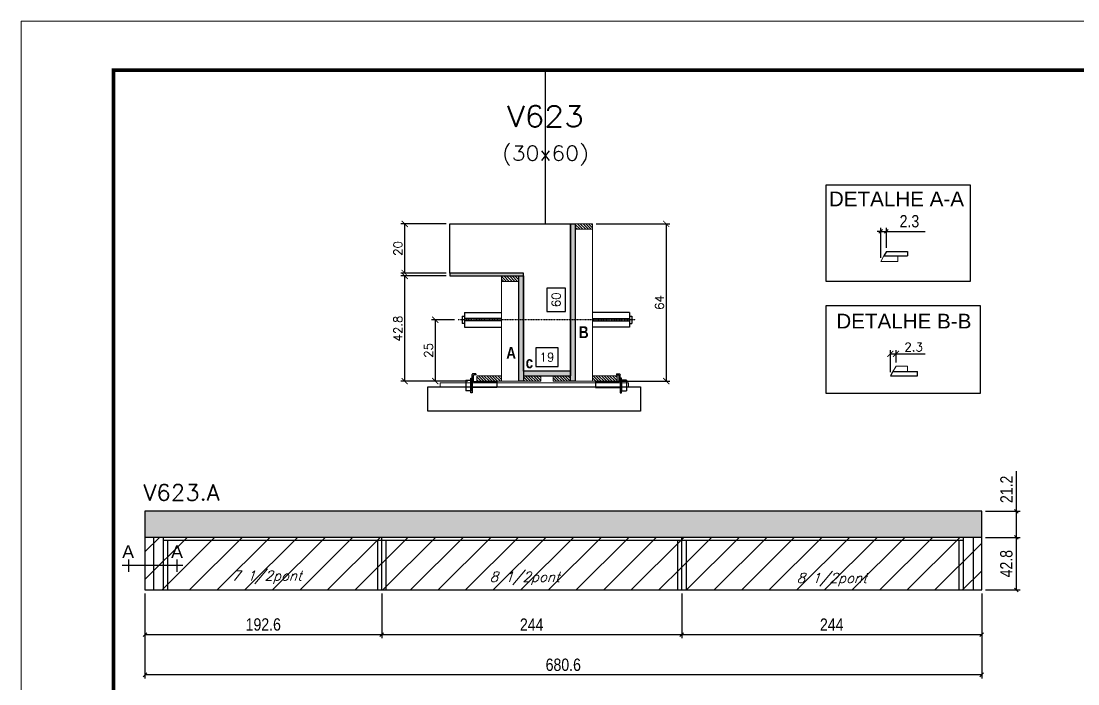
# Model space of a CAD drawing. Extents: x -20960 to -5926, y -2106 to 21915.
# Drawn here: x -9023 to -8164, y 14485 to 15024 of the extents above; entities that cross this region are included whole.
import ezdxf
from ezdxf.enums import TextEntityAlignment as Align

# ---------------------------------------------------------------- set-up
doc = ezdxf.new("R2010")
doc.units = 0
doc.linetypes.add('DASHED', pattern=[0.75, 0.5, -0.25])
doc.linetypes.add('HIDDEN', pattern=[0.375, 0.25, -0.125])
for name, color, linetype in [('5', 5, 'Continuous'), ('barrote', 251, 'Continuous'), ('COTA', 241, 'Continuous'), ('Cota Seção (2x)', 4, 'Continuous'), ('detalhes', 4, 'Continuous'), ('Painéis', 200, 'Continuous'), ('presilha', 1, 'Continuous'), ('Reaproveitamento', 251, 'Continuous'), ('SARR_2.2x7', 40, 'Continuous'), ('SARR_3.5x7', 81, 'Continuous'), ('TENSOR', 3, 'Continuous'), ('texto', 7, 'Continuous'), ('Texto de Titulo', 7, 'Continuous'), ('Texto Qtd Sarr', 242, 'Continuous')]:
    doc.layers.add(name, color=color, linetype=linetype)
for name, color, linetype, lineweight in [('CONCRETO', 251, 'Continuous', 25), ('Folhas', 255, 'Continuous', 9), ('Hachura', 251, 'Continuous', 9), ('Madeira', 126, 'Continuous', 18), ('Sarr 2.2x7', 40, 'Continuous', 9), ('SARRAFO DE PRESSAO', 251, 'DASHED', 9), ('SCO-___-LAJ', 2, 'Continuous', 0), ('Texto Seção', 7, 'Continuous', 15)]:
    doc.layers.add(name, color=color, linetype=linetype, lineweight=lineweight)
doc.styles.add('ARIAL', font='arial.ttf')
doc.styles.add('COTA TECNICA', font='techl___.ttf', dxfattribs={"height": 10})
doc.styles.add('REGUA-120', font='ROMANS.shx', dxfattribs={"height": 15})
doc.styles.add('Romans', font='romans.shx')
doc.styles.get("Standard").update_dxf_attribs({"font": 'arial.ttf'})
doc.styles.add('TECNICA', font='techb___.ttf', dxfattribs={"height": 10})
doc.dimstyles.new('Cota Seção (2x)', dxfattribs={"dimtxt": 7, "dimasz": 5, "dimexe": 3, "dimexo": 3, "dimgap": 2, "dimtad": 3, "dimdec": 1, "dimlfac": 0.5, "dimzin": 12, "dimdsep": 46, "dimtxsty": 'Romans', "dimblk": 'ARCHTICK', "dimcen": 0, "dimclrd": 4, "dimclre": 4, "dimclrt": 1, "dimadec": 1, "dimazin": 3, "dimtfac": 1, "dimtdec": 1, "dimtmove": 0, "dimatfit": 3, "dimldrblk": 'OBLIQUE', "dimfxl": 1, "dimtolj": 1, "dimtzin": 12, "dimarcsym": 0})
doc.dimstyles.new('Cota Seção interna', dxfattribs={"dimtxt": 7, "dimasz": 6, "dimexe": 0.18, "dimexo": 2, "dimgap": -4, "dimtad": 3, "dimdec": 1, "dimlfac": 0.5, "dimzin": 12, "dimdsep": 46, "dimtxsty": 'Romans', "dimblk": 'ARCHTICK', "dimcen": 0.09, "dimse1": 1, "dimse2": 1, "dimsd1": 1, "dimsd2": 1, "dimclrd": 180, "dimclre": 5, "dimclrt": 1, "dimadec": 0, "dimazin": 3, "dimtfac": 1, "dimtdec": 1, "dimtofl": 0, "dimtmove": 0, "dimatfit": 3, "dimldrblk": 'ARCHTICK', "dimfxl": 1, "dimtolj": 1, "dimtzin": 0, "dimarcsym": 0})
doc.dimstyles.new('PAINEL', dxfattribs={"dimtxt": 10, "dimasz": 3, "dimexe": 3, "dimexo": 3, "dimgap": 3, "dimtad": 1, "dimdec": 1, "dimzin": 12, "dimdsep": 46, "dimtxsty": 'COTA TECNICA', "dimblk1": 'OBLIQUE', "dimblk2": 'OBLIQUE', "dimsah": 1, "dimcen": 0.9, "dimclrd": 4, "dimclre": 4, "dimclrt": 240, "dimadec": 1, "dimazin": 3, "dimtfac": 1, "dimtdec": 1, "dimtmove": 0, "dimatfit": 3, "dimfxl": 1, "dimtolj": 1, "dimtzin": 12, "dimarcsym": 0})
pattern_1 = [(45, (-148105.827, -12517.385), (-11.2253202, 11.2253202), [])]

# ---------------------------------------------------------------- blocks, each defined once
blk = doc.blocks.new('9999999999')
at = {"layer": 'Folhas'}
blk.add_lwpolyline([(98138.98, 34190.21), (99623.98, 34190.21), (99623.98, 35240.21), (98138.98, 35240.21)], close=True, dxfattribs=at)
at = {"layer": 'Folhas', "color": 30, "const_width": 3}
blk.add_lwpolyline([(98213.98, 34230.21), (99583.98, 34230.21), (99583.98, 35200.21), (98213.98, 35200.21)], close=True, dxfattribs=at)
blk = doc.blocks.new('_ArchTick')
at = {"color": 0, "linetype": 'ByBlock', "const_width": 0.15}
blk.add_lwpolyline([(-0.5, -0.5), (0.5, 0.5)], dxfattribs=at)
blk = doc.blocks.new('*D864')
at = {"layer": 'COTA', "color": 4, "lineweight": -2, "transparency": 16777216}
for p, q in [((-8677.84, 14816.54), (-8714.56, 14816.54)), ((-8711.56, 14730.94), (-8711.56, 14816.54)), ((-8660.24, 14730.94), (-8714.56, 14730.94))]:
    blk.add_line(p, q, dxfattribs=at)
at = {"layer": 'Defpoints', "color": 0, "transparency": 16777216}
for p in [(-8711.56, 14816.54), (-8674.84, 14816.54), (-8657.24, 14730.94)]:
    blk.add_point(p, dxfattribs=at)
at = {"layer": 'COTA', "color": 4, "lineweight": -2, "transparency": 16777216, "xscale": 5, "yscale": 5, "zscale": 5}
for p, rotation in [((-8711.56, 14816.54), 90), ((-8711.56, 14730.94), 270)]:
    blk.add_blockref('_ArchTick', p, dxfattribs=dict(at, rotation=rotation))
at = {"layer": 'COTA', "color": 1, "transparency": 16777216, "insert": (-8717.06, 14773.74), "char_height": 7, "attachment_point": 5, "rotation": 90, "style": 'Romans'}
blk.add_mtext('\\A1;42.8', dxfattribs=at)
blk = doc.blocks.new('_Oblique')
at = {"color": 0, "linetype": 'ByBlock', "lineweight": -2}
blk.add_line((-0.5, -0.5), (0.5, 0.5), dxfattribs=at)
blk = doc.blocks.new('*D865')
at = {"layer": 'COTA', "color": 4, "lineweight": -2, "transparency": 16777216}
for p, q in [((-8677.84, 14858.94), (-8714.56, 14858.94)), ((-8711.56, 14818.94), (-8711.56, 14858.94)), ((-8677.84, 14818.94), (-8714.56, 14818.94))]:
    blk.add_line(p, q, dxfattribs=at)
at = {"layer": 'Defpoints', "color": 0, "transparency": 16777216}
for p in [(-8711.56, 14858.94), (-8674.84, 14858.94), (-8674.84, 14818.94)]:
    blk.add_point(p, dxfattribs=at)
at = {"layer": 'COTA', "color": 4, "lineweight": -2, "transparency": 16777216, "xscale": 5, "yscale": 5, "zscale": 5}
for p, rotation in [((-8711.56, 14858.94), 90), ((-8711.56, 14818.94), 270)]:
    blk.add_blockref('_ArchTick', p, dxfattribs=dict(at, rotation=rotation))
at = {"layer": 'COTA', "color": 1, "transparency": 16777216, "insert": (-8717.06, 14838.94), "char_height": 7, "attachment_point": 5, "rotation": 90, "style": 'Romans'}
blk.add_mtext('\\A1;20', dxfattribs=at)
blk = doc.blocks.new('*D866')
at = {"layer": 'Cota Seção (2x)', "color": 180, "lineweight": -2, "transparency": 16777216}
for p, q in [((-8580.84, 14806.64), (-8595.84, 14806.64)), ((-8595.84, 14806.64), (-8595.84, 14787.64)), ((-8580.84, 14787.64), (-8580.84, 14806.64)), ((-8595.84, 14787.64), (-8580.84, 14787.64))]:
    blk.add_line(p, q, dxfattribs=at)
at = {"layer": 'Defpoints', "color": 0, "transparency": 16777216}
for p in [(-8614.84, 14858.94), (-8576.84, 14858.94), (-8614.84, 14738.94)]:
    blk.add_point(p, dxfattribs=at)
at = {"layer": 'Cota Seção (2x)', "color": 1, "transparency": 16777216, "insert": (-8588.34, 14797.14), "char_height": 7, "attachment_point": 5, "rotation": 90, "style": 'Romans'}
blk.add_mtext('\\A1;60', dxfattribs=at)
blk = doc.blocks.new('PRESILHA METÁLICA 1')
at = {"layer": 'presilha'}
for p, q in [((0, 13), (6, 13)), ((0, 13), (0, 0)), ((6, 15.5), (7.5, 15.5)), ((6, -2.5), (6, 15.5)), ((6, 13), (6, 0)), ((7.5, 10.6), (7.5, 19.9)), ((7.5, 15.5), (7.5, -2.5)), ((12, 21), (8.6, 21)), ((9, 11.6), (9, 18.9)), ((12, 19.5), (9.6, 19.5)), ((12, 21), (12, 19.5)), ((6, 0), (0, 0)), ((37.5, 4.1), (7.5, 4.1)), ((37.5, 11), (9.6, 11)), ((37.5, 11), (37.5, 4.1)), ((7.5, -2.5), (6, -2.5))]:
    blk.add_line(p, q, dxfattribs=at)
for centre, radius, start, end in [((8.6, 19.9), 1.14, 90, 180), ((9.6, 18.9), 0.57, 90, 180), ((9.6, 11.6), 0.57, 180, 270)]:
    blk.add_arc(centre, radius, start, end, dxfattribs=at)
blk = doc.blocks.new('*D867')
at = {"layer": 'Cota Seção (2x)', "color": 180, "lineweight": -2, "transparency": 16777216}
for p, q in [((-8586.84, 14757.94), (-8604.84, 14757.94)), ((-8604.84, 14757.94), (-8604.84, 14742.94)), ((-8586.84, 14742.94), (-8586.84, 14757.94)), ((-8604.84, 14742.94), (-8586.84, 14742.94))]:
    blk.add_line(p, q, dxfattribs=at)
at = {"layer": 'Defpoints', "color": 0, "transparency": 16777216}
for p in [(-8614.84, 14738.94), (-8614.84, 14730.94), (-8576.84, 14730.94)]:
    blk.add_point(p, dxfattribs=at)
at = {"layer": 'Cota Seção (2x)', "color": 1, "transparency": 16777216, "insert": (-8595.84, 14750.44), "char_height": 7, "attachment_point": 5, "style": 'Romans'}
blk.add_mtext('\\A1;19', dxfattribs=at)
blk = doc.blocks.new('*D868')
at = {"layer": 'COTA', "color": 4, "lineweight": -2, "transparency": 16777216}
for p, q in [((-8555.84, 14858.94), (-8495.87, 14858.94)), ((-8498.87, 14858.94), (-8498.87, 14730.94)), ((-8555.84, 14730.94), (-8495.87, 14730.94))]:
    blk.add_line(p, q, dxfattribs=at)
at = {"layer": 'Defpoints', "color": 0, "transparency": 16777216}
for p in [(-8558.84, 14858.94), (-8558.84, 14730.94), (-8498.87, 14730.94)]:
    blk.add_point(p, dxfattribs=at)
at = {"layer": 'COTA', "color": 4, "lineweight": -2, "transparency": 16777216, "xscale": 5, "yscale": 5, "zscale": 5}
for p, rotation in [((-8498.87, 14858.94), 90), ((-8498.87, 14730.94), 270)]:
    blk.add_blockref('_ArchTick', p, dxfattribs=dict(at, rotation=rotation))
at = {"layer": 'COTA', "color": 1, "transparency": 16777216, "insert": (-8504.37, 14794.94), "char_height": 7, "attachment_point": 5, "rotation": 90, "style": 'Romans'}
blk.add_mtext('\\A1;64', dxfattribs=at)
blk = doc.blocks.new('*D869')
at = {"layer": 'COTA', "color": 4, "lineweight": -2, "transparency": 16777216}
for p, q in [((-8671.14, 14780.91), (-8689.7, 14780.91)), ((-8686.7, 14780.91), (-8686.7, 14730.94)), ((-8671.14, 14730.94), (-8689.7, 14730.94))]:
    blk.add_line(p, q, dxfattribs=at)
at = {"layer": 'Defpoints', "color": 0, "transparency": 16777216}
for p in [(-8668.14, 14780.91), (-8686.7, 14730.94), (-8668.14, 14730.94)]:
    blk.add_point(p, dxfattribs=at)
at = {"layer": 'COTA', "color": 4, "lineweight": -2, "transparency": 16777216, "xscale": 5, "yscale": 5, "zscale": 5}
for p, rotation in [((-8686.7, 14780.91), 90), ((-8686.7, 14730.94), 270)]:
    blk.add_blockref('_ArchTick', p, dxfattribs=dict(at, rotation=rotation))
at = {"layer": 'COTA', "color": 1, "transparency": 16777216, "insert": (-8692.2, 14755.93), "char_height": 7, "attachment_point": 5, "rotation": 90, "style": 'Romans'}
blk.add_mtext('\\A1;25', dxfattribs=at)
blk = doc.blocks.new('titulo1')
at = {"layer": 'Defpoints', "color": 252, "linetype": 'HIDDEN', "ltscale": 2}
blk.add_line((0, 0), (0, 125), dxfattribs=at)
at = {"layer": 'Defpoints', "style": 'Romans', "oblique": 15}
blk.add_attdef('FOLHA', text='', height=10, dxfattribs=at).set_placement((0, 15.58), align=Align.MIDDLE_CENTER)
at = {"layer": 'Texto Qtd Sarr', "color": 3, "style": 'Romans', "oblique": 15}
for tag, height, p in [('TITULO', 17, (0, 71.45)), ('SEÇÃO', 12, (0, 41.55))]:
    blk.add_attdef(tag, text='', height=height, dxfattribs=at).set_placement(p, align=Align.MIDDLE_CENTER)
blk = doc.blocks.new('*D875')
at = {"layer": 'COTA', "color": 4, "lineweight": -2, "ltscale": 25, "transparency": 16777216}
for p, q in [((-8922.87, 14558.01), (-8922.87, 14521.73)), ((-8730.27, 14558.01), (-8730.27, 14521.73)), ((-8922.87, 14524.73), (-8730.27, 14524.73))]:
    blk.add_line(p, q, dxfattribs=at)
at = {"layer": 'Defpoints', "color": 0, "ltscale": 25, "transparency": 16777216}
for p in [(-8922.87, 14561.01), (-8730.27, 14561.01), (-8730.27, 14524.73)]:
    blk.add_point(p, dxfattribs=at)
at = {"layer": 'COTA', "color": 4, "lineweight": -2, "ltscale": 25, "transparency": 16777216, "xscale": 3, "yscale": 3, "zscale": 3, "rotation": 180}
blk.add_blockref('_Oblique', (-8922.87, 14524.73), dxfattribs=at)
at = {"layer": 'COTA', "color": 4, "lineweight": -2, "ltscale": 25, "transparency": 16777216, "xscale": 3, "yscale": 3, "zscale": 3}
blk.add_blockref('_Oblique', (-8730.27, 14524.73), dxfattribs=at)
at = {"layer": 'COTA', "color": 240, "ltscale": 25, "transparency": 16777216, "insert": (-8826.57, 14532.86), "char_height": 10, "attachment_point": 5, "style": 'COTA TECNICA'}
blk.add_mtext('\\A1;192.6', dxfattribs=at)
blk = doc.blocks.new('*D876')
at = {"layer": 'COTA', "color": 4, "lineweight": -2, "ltscale": 25, "transparency": 16777216}
for p, q in [((-8730.27, 14558.01), (-8730.27, 14521.73)), ((-8486.27, 14558.01), (-8486.27, 14521.73)), ((-8730.27, 14524.73), (-8486.27, 14524.73))]:
    blk.add_line(p, q, dxfattribs=at)
at = {"layer": 'Defpoints', "color": 0, "ltscale": 25, "transparency": 16777216}
for p in [(-8730.27, 14561.01), (-8486.27, 14561.01), (-8486.27, 14524.73)]:
    blk.add_point(p, dxfattribs=at)
at = {"layer": 'COTA', "color": 4, "lineweight": -2, "ltscale": 25, "transparency": 16777216, "xscale": 3, "yscale": 3, "zscale": 3, "rotation": 180}
blk.add_blockref('_Oblique', (-8730.27, 14524.73), dxfattribs=at)
at = {"layer": 'COTA', "color": 4, "lineweight": -2, "ltscale": 25, "transparency": 16777216, "xscale": 3, "yscale": 3, "zscale": 3}
blk.add_blockref('_Oblique', (-8486.27, 14524.73), dxfattribs=at)
at = {"layer": 'COTA', "color": 240, "ltscale": 25, "transparency": 16777216, "insert": (-8608.27, 14532.8), "char_height": 10, "attachment_point": 5, "style": 'COTA TECNICA'}
blk.add_mtext('\\A1;244', dxfattribs=at)
blk = doc.blocks.new('*D877')
at = {"layer": 'COTA', "color": 4, "lineweight": -2, "ltscale": 25, "transparency": 16777216}
for p, q in [((-8486.27, 14558.01), (-8486.27, 14521.73)), ((-8242.27, 14558.01), (-8242.27, 14521.73)), ((-8486.27, 14524.73), (-8242.27, 14524.73))]:
    blk.add_line(p, q, dxfattribs=at)
at = {"layer": 'Defpoints', "color": 0, "ltscale": 25, "transparency": 16777216}
for p in [(-8486.27, 14561.01), (-8242.27, 14561.01), (-8242.27, 14524.73)]:
    blk.add_point(p, dxfattribs=at)
at = {"layer": 'COTA', "color": 4, "lineweight": -2, "ltscale": 25, "transparency": 16777216, "xscale": 3, "yscale": 3, "zscale": 3, "rotation": 180}
blk.add_blockref('_Oblique', (-8486.27, 14524.73), dxfattribs=at)
at = {"layer": 'COTA', "color": 4, "lineweight": -2, "ltscale": 25, "transparency": 16777216, "xscale": 3, "yscale": 3, "zscale": 3}
blk.add_blockref('_Oblique', (-8242.27, 14524.73), dxfattribs=at)
at = {"layer": 'COTA', "color": 240, "ltscale": 25, "transparency": 16777216, "insert": (-8364.27, 14532.8), "char_height": 10, "attachment_point": 5, "style": 'COTA TECNICA'}
blk.add_mtext('\\A1;244', dxfattribs=at)
blk = doc.blocks.new('*D878')
at = {"layer": 'COTA', "color": 4, "linetype": 'ByBlock', "lineweight": -2, "transparency": 16777216}
for p, q in [((-8324.38, 14852.81), (-8327.38, 14852.81)), ((-8324.38, 14831.43), (-8324.38, 14855.81)), ((-8324.38, 14852.81), (-8319.79, 14852.81)), ((-8319.79, 14839.43), (-8319.79, 14855.81)), ((-8319.79, 14852.81), (-8288.36, 14852.81))]:
    blk.add_line(p, q, dxfattribs=at)
at = {"layer": 'Defpoints', "color": 0, "linetype": 'ByBlock', "transparency": 16777216}
for p in [(-8319.79, 14852.81), (-8319.79, 14836.43), (-8324.38, 14828.43)]:
    blk.add_point(p, dxfattribs=at)
at = {"layer": 'COTA', "color": 4, "linetype": 'ByBlock', "lineweight": -2, "transparency": 16777216, "xscale": 3, "yscale": 3, "zscale": 3}
blk.add_blockref('_Oblique', (-8324.38, 14852.81), dxfattribs=at)
at = {"layer": 'COTA', "color": 4, "linetype": 'ByBlock', "lineweight": -2, "transparency": 16777216, "xscale": 3, "yscale": 3, "zscale": 3, "rotation": 180}
blk.add_blockref('_Oblique', (-8319.79, 14852.81), dxfattribs=at)
at = {"layer": 'COTA', "color": 240, "linetype": 'ByBlock', "transparency": 16777216, "insert": (-8301.07, 14861.03), "char_height": 10, "attachment_point": 5, "style": 'COTA TECNICA'}
blk.add_mtext('\\A1;2.3', dxfattribs=at)
blk = doc.blocks.new('*D879')
at = {"layer": 'COTA', "color": 4, "lineweight": -2, "ltscale": 25, "transparency": 16777216}
for p, q in [((-8922.87, 14558.01), (-8922.87, 14488.95)), ((-8242.27, 14558.01), (-8242.27, 14488.95)), ((-8242.27, 14491.95), (-8922.87, 14491.95))]:
    blk.add_line(p, q, dxfattribs=at)
at = {"layer": 'Defpoints', "color": 0, "ltscale": 25, "transparency": 16777216}
for p in [(-8922.87, 14561.01), (-8242.27, 14561.01), (-8922.87, 14491.95)]:
    blk.add_point(p, dxfattribs=at)
at = {"layer": 'COTA', "color": 4, "lineweight": -2, "ltscale": 25, "transparency": 16777216, "xscale": 3, "yscale": 3, "zscale": 3, "rotation": 180}
blk.add_blockref('_Oblique', (-8922.87, 14491.95), dxfattribs=at)
at = {"layer": 'COTA', "color": 4, "lineweight": -2, "ltscale": 25, "transparency": 16777216, "xscale": 3, "yscale": 3, "zscale": 3}
blk.add_blockref('_Oblique', (-8242.27, 14491.95), dxfattribs=at)
at = {"layer": 'COTA', "color": 240, "ltscale": 25, "transparency": 16777216, "insert": (-8582.57, 14500.07), "char_height": 10, "attachment_point": 5, "style": 'COTA TECNICA'}
blk.add_mtext('\\A1;680.6', dxfattribs=at)
blk = doc.blocks.new('*D880')
at = {"layer": 'COTA', "color": 4, "lineweight": -2, "ltscale": 25, "transparency": 16777216}
for p, q in [((-8239.27, 14603.81), (-8211.09, 14603.81)), ((-8214.09, 14561.01), (-8214.09, 14603.81)), ((-8239.27, 14561.01), (-8211.09, 14561.01))]:
    blk.add_line(p, q, dxfattribs=at)
at = {"layer": 'Defpoints', "color": 0, "ltscale": 25, "transparency": 16777216}
for p in [(-8242.27, 14603.81), (-8214.09, 14603.81), (-8242.27, 14561.01)]:
    blk.add_point(p, dxfattribs=at)
at = {"layer": 'COTA', "color": 4, "lineweight": -2, "ltscale": 25, "transparency": 16777216, "xscale": 3, "yscale": 3, "zscale": 3}
for p, rotation in [((-8214.09, 14603.81), 90), ((-8214.09, 14561.01), 270)]:
    blk.add_blockref('_Oblique', p, dxfattribs=dict(at, rotation=rotation))
at = {"layer": 'COTA', "color": 240, "ltscale": 25, "transparency": 16777216, "insert": (-8222.19, 14582.41), "char_height": 10, "attachment_point": 5, "rotation": 90, "style": 'COTA TECNICA'}
blk.add_mtext('\\A1;42.8', dxfattribs=at)
blk = doc.blocks.new('*D881')
at = {"layer": 'COTA', "color": 4, "lineweight": -2, "ltscale": 25, "transparency": 16777216}
for p, q in [((-8214.09, 14625.01), (-8214.09, 14657.74)), ((-8239.27, 14625.01), (-8211.09, 14625.01)), ((-8214.09, 14603.81), (-8214.09, 14625.01)), ((-8239.27, 14603.81), (-8211.09, 14603.81))]:
    blk.add_line(p, q, dxfattribs=at)
at = {"layer": 'Defpoints', "color": 0, "ltscale": 25, "transparency": 16777216}
for p in [(-8242.27, 14625.01), (-8214.09, 14625.01), (-8242.27, 14603.81)]:
    blk.add_point(p, dxfattribs=at)
at = {"layer": 'COTA', "color": 4, "lineweight": -2, "ltscale": 25, "transparency": 16777216, "xscale": 3, "yscale": 3, "zscale": 3}
for p, rotation in [((-8214.09, 14625.01), 90), ((-8214.09, 14603.81), 270)]:
    blk.add_blockref('_Oblique', p, dxfattribs=dict(at, rotation=rotation))
at = {"layer": 'COTA', "color": 240, "ltscale": 25, "transparency": 16777216, "insert": (-8222.15, 14642.87), "char_height": 10, "attachment_point": 5, "rotation": 90, "style": 'COTA TECNICA'}
blk.add_mtext('\\A1;21.2', dxfattribs=at)
blk = doc.blocks.new('*D885')
at = {"layer": 'COTA', "color": 4, "lineweight": -2, "transparency": 16777216}
for p, q in [((-8316.58, 14738.17), (-8316.58, 14756.16)), ((-8316.58, 14753.16), (-8311.96, 14753.16)), ((-8311.96, 14746.17), (-8311.96, 14756.16)), ((-8311.96, 14753.16), (-8288.29, 14753.16))]:
    blk.add_line(p, q, dxfattribs=at)
at = {"layer": 'Defpoints', "color": 0, "transparency": 16777216}
for p in [(-8311.96, 14753.16), (-8311.96, 14743.17), (-8316.58, 14735.17)]:
    blk.add_point(p, dxfattribs=at)
at = {"layer": 'COTA', "color": 4, "lineweight": -2, "transparency": 16777216, "xscale": 5, "yscale": 5, "zscale": 5, "rotation": 180}
blk.add_blockref('_ArchTick', (-8316.58, 14753.16), dxfattribs=at)
at = {"layer": 'COTA', "color": 4, "lineweight": -2, "transparency": 16777216, "xscale": 5, "yscale": 5, "zscale": 5}
blk.add_blockref('_ArchTick', (-8311.96, 14753.16), dxfattribs=at)
at = {"layer": 'COTA', "color": 1, "transparency": 16777216, "insert": (-8297.62, 14758.66), "char_height": 7, "attachment_point": 5, "style": 'Romans'}
blk.add_mtext('\\A1;2.3', dxfattribs=at)

msp = doc.modelspace()

# ---------------------------------------------------------------- hatches: boundary and pattern name
at = {"layer": 'COTA', "linetype": 'ByBlock'}
h = msp.add_hatch(dxfattribs=at)
h.set_pattern_fill('AR-CONC', color=256, scale=0.03)
h.set_pattern_definition([(50, (-149675.027, -4477.3595), (5.46554007, -0.47817257), [0.5715, -6.2865]), (355, (-149675.027, -4477.3595), (-1.05730264, 5.73170536), [0.4572, -5.02921753]), (100.4514447, (-149674.5717, -4477.3994), (4.40823741, 5.25353256), [0.48570026, -5.34270734]), (46.1842, (-149675.027, -4475.8355), (8.13237123, -1.26126984), [0.85725, -9.42975]), (96.6355576, (-149674.3494, -4475.941), (7.122124, 7.42278374), [0.7285507, -8.01406824]), (351.184151, (-149675.027, -4475.8355), (7.122124, 7.42278374), [0.685799, -7.54379196]), (21, (-149674.265, -4476.2165), (4.54843174, -3.06795595), [0.5715, -6.2865]), (326, (-149674.265, -4476.2165), (1.85406085, 5.52563898), [0.4572, -5.0292]), (71.451445, (-149673.886, -4476.472), (6.40249258, 2.45768307), [0.48570026, -5.34269813]), (37.5, (-149675.0271, -4477.3595), (0.092658098, 2.536651166), [0, -4.96824, 0, -5.1054, 0, -5.04825]), (7.5, (-149675.027, -4477.3595), (2.004589875, 3.005417245), [0, -2.91084, 0, -4.85394, 0, -1.92405]), (327.5, (-149676.7264, -4477.3595), (4.067717855, -0.17186232), [0, -1.905, 0, -5.9436, 0, -7.8867]), (317.5, (-149677.4884, -4477.3595), (4.44387544, 0.76279473), [0, -2.4765, 0, -3.94716, 0, -5.6007])])
h.paths.add_polyline_path([(-8242.27, 14603.81), (-8242.27, 14625.01), (-8922.87, 14625.01), (-8922.87, 14603.81)])
at = {"layer": 'Hachura'}
h = msp.add_hatch(color=256, dxfattribs=at)
h.dxf.hatch_style = 1
h.paths.add_polyline_path([(-8576.84, 14858.94), (-8572.84, 14858.94), (-8572.84, 14730.94), (-8576.84, 14730.94)])
h = msp.add_hatch(dxfattribs=at)
h.set_pattern_fill('ANSI31', color=256, scale=0.5, angle=270, style=0)
h.set_pattern_definition([(315, (14250.9799, 6551.2966), (1.12253202, 1.12253202), [])])
h.paths.add_polyline_path([(-8558.84, 14854.54), (-8558.84, 14858.94), (-8572.84, 14858.94), (-8572.84, 14854.54)])
h = msp.add_hatch(color=256, dxfattribs=at)
h.dxf.hatch_style = 1
h.paths.add_polyline_path([(-8614.84, 14816.54), (-8614.84, 14818.94), (-8674.84, 14818.94), (-8674.84, 14816.54)])
h = msp.add_hatch(dxfattribs=at)
h.set_pattern_fill('ANSI31', color=256, scale=0.5, angle=270, style=0)
h.set_pattern_definition([(315, (14354.9799, 6508.8966), (1.12253202, 1.12253202), [])])
h.paths.add_polyline_path([(-8618.84, 14812.14), (-8618.84, 14816.54), (-8632.84, 14816.54), (-8632.84, 14812.14)])
h = msp.add_hatch(color=256, dxfattribs=at)
h.dxf.hatch_style = 1
h.paths.add_polyline_path([(-8618.84, 14816.54), (-8614.84, 14816.54), (-8614.84, 14730.94), (-8618.84, 14730.94)])
h = msp.add_hatch(dxfattribs=at)
h.set_pattern_fill('ANSI31', color=256, scale=0.5, angle=270, style=0)
h.set_pattern_definition([(315, (14354.9799, 6501.2966), (1.12253202, 1.12253202), [])])
h.paths.add_polyline_path([(-8652.84, 14730.94), (-8652.84, 14735.34), (-8632.84, 14735.34), (-8632.84, 14730.94)])
h = msp.add_hatch(color=256, dxfattribs=at)
h.dxf.hatch_style = 1
h.paths.add_polyline_path([(-8576.84, 14735.34), (-8576.84, 14738.94), (-8614.84, 14738.94), (-8614.84, 14735.34)])
h = msp.add_hatch(dxfattribs=at)
h.set_pattern_fill('ANSI31', color=256, scale=0.5, angle=270, style=0)
h.set_pattern_definition([(315, (14363.7799, 6501.2966), (1.12253202, 1.12253202), [])])
h.paths.add_polyline_path([(-8614.84, 14730.94), (-8614.84, 14735.34), (-8600.84, 14735.34), (-8600.84, 14730.94)])
h = msp.add_hatch(dxfattribs=at)
h.set_pattern_fill('ANSI31', color=256, scale=0.5, angle=270, style=0)
h.set_pattern_definition([(315, (14319.782, 6501.2966), (1.12253202, 1.12253202), [])])
h.paths.add_polyline_path([(-8576.84, 14730.94), (-8576.84, 14735.34), (-8590.84, 14735.34), (-8590.84, 14730.94)])
h = msp.add_hatch(dxfattribs=at)
h.set_pattern_fill('ANSI31', color=256, scale=0.5, angle=270, style=0)
h.set_pattern_definition([(315, (14216.9799, 6501.2966), (1.12253202, 1.12253202), [])])
h.paths.add_polyline_path([(-8558.84, 14730.94), (-8558.84, 14735.34), (-8538.84, 14735.34), (-8538.84, 14730.94)])
at = {"layer": 'Reaproveitamento', "ltscale": 25}
h = msp.add_hatch(dxfattribs=at)
h.set_pattern_fill('ANSI31', color=256, scale=5)
h.set_pattern_definition(pattern_1)
h.paths.add_polyline_path([(-8486.27, 14561.01), (-8486.27, 14603.81), (-8922.87, 14603.81), (-8922.87, 14561.01)])
h = msp.add_hatch(dxfattribs=at)
h.set_pattern_fill('ANSI31', color=256, scale=5)
h.set_pattern_definition(pattern_1)
h.paths.add_polyline_path([(-8486.27, 14603.81), (-8486.27, 14561.01), (-8242.27, 14561.01), (-8242.27, 14603.81)])

# ---------------------------------------------------------------- linework, layer by layer
at = {"ltscale": 3}
for p, q in [((-8664.84, 14783.91), (-8664.84, 14777.91)), ((-8664.84, 14783.91), (-8662.84, 14783.91)), ((-8662.84, 14786.91), (-8662.84, 14774.91)), ((-8662.84, 14786.91), (-8632.84, 14786.91)), ((-8528.84, 14786.91), (-8558.84, 14786.91)), ((-8528.84, 14786.91), (-8528.84, 14774.91)), ((-8528.84, 14783.91), (-8526.84, 14783.91)), ((-8526.84, 14783.91), (-8526.84, 14777.91)), ((-8662.84, 14777.91), (-8664.84, 14777.91)), ((-8632.84, 14781.91), (-8662.84, 14781.91)), ((-8632.84, 14779.91), (-8662.84, 14779.91)), ((-8662.84, 14774.91), (-8632.84, 14774.91)), ((-8558.84, 14781.91), (-8528.84, 14781.91)), ((-8558.84, 14779.91), (-8528.84, 14779.91)), ((-8528.84, 14774.91), (-8558.84, 14774.91)), ((-8528.84, 14777.91), (-8526.84, 14777.91))]:
    msp.add_line(p, q, dxfattribs=at)
at = {"linetype": 'ByBlock'}
msp.add_lwpolyline([(-8368.79, 14890.78), (-8251.79, 14890.78), (-8251.79, 14812.12), (-8368.79, 14812.12)], close=True, dxfattribs=at)
at = {"ltscale": 25}
msp.add_lwpolyline([(-8368.79, 14792.44), (-8243.45, 14792.44), (-8243.45, 14720.87), (-8368.79, 14720.87)], close=True, dxfattribs=at)
at = {"layer": 'barrote'}
msp.add_lwpolyline([(-8519.64, 14706.41), (-8692.61, 14706.41), (-8692.61, 14726.41), (-8519.64, 14726.41)], close=True, dxfattribs=at)
at = {"layer": 'CONCRETO'}
msp.add_lwpolyline([(-8576.84, 14858.94), (-8576.84, 14735.34), (-8576.84, 14735.34), (-8576.84, 14738.94), (-8614.84, 14738.94), (-8614.84, 14818.94), (-8674.84, 14818.94), (-8674.84, 14858.94), (-8576.84, 14858.94), (-8576.84, 14834.94)], dxfattribs=at)
at = {"layer": 'COTA', "linetype": 'ByBlock'}
for p, q in [((-8242.27, 14625.01), (-8922.87, 14625.01)), ((-8922.87, 14625.01), (-8922.87, 14603.81)), ((-8242.27, 14603.81), (-8242.27, 14625.01))]:
    msp.add_line(p, q, dxfattribs=at)
at = {"layer": 'detalhes'}
for p, q in [((-8936.27, 14585.82), (-8936.27, 14575.82)), ((-8896.91, 14585.82), (-8896.91, 14575.82)), ((-8891.91, 14580.82), (-8941.27, 14580.82))]:
    msp.add_line(p, q, dxfattribs=at)
at = {"layer": 'Madeira'}
for points in [[(-8558.84, 14854.54), (-8558.84, 14858.94), (-8572.84, 14858.94), (-8572.84, 14854.54)], [(-8558.84, 14858.94), (-8572.84, 14858.94), (-8572.84, 14730.94), (-8558.84, 14730.94)], [(-8618.84, 14812.14), (-8618.84, 14816.54), (-8632.84, 14816.54), (-8632.84, 14812.14)], [(-8618.84, 14816.54), (-8632.84, 14816.54), (-8632.84, 14730.94), (-8618.84, 14730.94)], [(-8652.84, 14730.94), (-8652.84, 14735.34), (-8632.84, 14735.34), (-8632.84, 14730.94)], [(-8614.84, 14730.94), (-8614.84, 14735.34), (-8600.84, 14735.34), (-8600.84, 14730.94)], [(-8576.84, 14730.94), (-8576.84, 14735.34), (-8590.84, 14735.34), (-8590.84, 14730.94)], [(-8558.84, 14730.94), (-8558.84, 14735.34), (-8538.84, 14735.34), (-8538.84, 14730.94)]]:
    msp.add_lwpolyline(points, close=True, dxfattribs=at)
at = {"layer": 'Painéis'}
for p, q in [((-8319.79, 14836.43), (-8321.86, 14832.83)), ((-8319.79, 14836.43), (-8302.54, 14836.43)), ((-8302.54, 14836.43), (-8302.54, 14832.83)), ((-8321.86, 14832.83), (-8302.54, 14832.83)), ((-8314.78, 14738.29), (-8316.58, 14735.17)), ((-8316.58, 14735.17), (-8294.58, 14735.17)), ((-8314.5, 14738.77), (-8294.58, 14738.77)), ((-8294.58, 14735.17), (-8294.58, 14738.77))]:
    msp.add_line(p, q, dxfattribs=at)
at = {"layer": 'Painéis', "ltscale": 25}
for p, q in [((-8242.27, 14603.81), (-8922.87, 14603.81)), ((-8922.87, 14603.81), (-8922.87, 14561.01)), ((-8730.27, 14561.01), (-8730.27, 14603.81)), ((-8486.27, 14561.01), (-8486.27, 14603.81)), ((-8242.27, 14561.01), (-8242.27, 14603.81)), ((-8922.87, 14561.01), (-8242.27, 14561.01))]:
    msp.add_line(p, q, dxfattribs=at)
at = {"layer": 'Painéis'}
for points in [[(-8576.84, 14858.94), (-8572.84, 14858.94), (-8572.84, 14730.94), (-8576.84, 14730.94)], [(-8614.84, 14816.54), (-8614.84, 14818.94), (-8674.84, 14818.94), (-8674.84, 14816.54)], [(-8618.84, 14816.54), (-8614.84, 14816.54), (-8614.84, 14730.94), (-8618.84, 14730.94)], [(-8576.84, 14735.34), (-8576.84, 14738.94), (-8614.84, 14738.94), (-8614.84, 14735.34)]]:
    msp.add_lwpolyline(points, close=True, dxfattribs=at)
at = {"layer": 'Sarr 2.2x7'}
for p, q in [((-8321.86, 14832.83), (-8324.38, 14828.43)), ((-8324.38, 14828.43), (-8310.39, 14828.43)), ((-8310.39, 14828.43), (-8310.39, 14832.83)), ((-8314.78, 14738.29), (-8311.96, 14743.17)), ((-8311.96, 14743.17), (-8302.58, 14743.17)), ((-8302.58, 14743.17), (-8302.58, 14738.77))]:
    msp.add_line(p, q, dxfattribs=at)
at = {"layer": 'SARR_2.2x7', "linetype": 'Continuous'}
for p, q in [((-8915.87, 14603.81), (-8915.87, 14561.01)), ((-8249.27, 14603.81), (-8249.27, 14561.01)), ((-8907.87, 14601.61), (-8257.27, 14601.61))]:
    msp.add_line(p, q, dxfattribs=at)
at = {"layer": 'SARR_3.5x7'}
for p, q in [((-8907.87, 14603.81), (-8907.87, 14561.01)), ((-8257.27, 14603.81), (-8257.27, 14561.01)), ((-8904.37, 14601.61), (-8904.37, 14561.01)), ((-8733.77, 14601.61), (-8733.77, 14561.01)), ((-8726.77, 14601.61), (-8726.77, 14561.01)), ((-8489.77, 14601.61), (-8489.77, 14561.01)), ((-8482.77, 14601.61), (-8482.77, 14561.01)), ((-8260.77, 14601.61), (-8260.77, 14561.01))]:
    msp.add_line(p, q, dxfattribs=at)
at = {"layer": 'SCO-___-LAJ', "color": 1}
msp.add_lwpolyline([(-8529.48, 14729.61), (-8682.78, 14729.61), (-8682.78, 14726.41), (-8529.48, 14726.41)], close=True, dxfattribs=at)
at = {"layer": 'TENSOR', "linetype": 'HIDDEN', "ltscale": 0.5}
msp.add_line((-8523.84, 14780.91), (-8668.14, 14780.91), dxfattribs=at)

# ---------------------------------------------------------------- block references
at = {"layer": 'presilha', "yscale": 0.6666666666666666, "zscale": 0.6666666666666666}
for p, xscale in [((-8661.71, 14722.97), 0.6666666666666666), ((-8531.26, 14722.97), -0.6666666666666666)]:
    msp.add_blockref('PRESILHA METÁLICA 1', p, dxfattribs=dict(at, xscale=xscale))
at = {"layer": 'SARRAFO DE PRESSAO', "color": 6, "linetype": 'ByBlock'}
msp.add_blockref('9999999999', (-107162.48, -20216.26), dxfattribs=at)
at = {"layer": 'Texto Seção'}
ref = msp.add_blockref('titulo1', (-8597.15, 14858.94), dxfattribs=at)
ref.add_attrib('TITULO', 'V623', dxfattribs={"layer": 'Texto de Titulo', "color": 7, "height": 17, "style": 'Romans', "width": 1.1}).set_placement((-8597.15, 14946.44), align=Align.MIDDLE_CENTER)
ref.add_attrib('SEÇÃO', '(30x60)', dxfattribs={"layer": 'Texto de Titulo', "color": 7, "height": 12, "style": 'Romans', "width": 1.1}).set_placement((-8597.15, 14916.44), align=Align.MIDDLE_CENTER)

# ---------------------------------------------------------------- texts
at = {"layer": '5', "color": 7, "linetype": 'Continuous'}
for s, p in [('DETALHE A-A', (-8366.56, 14873.25)), ('DETALHE B-B', (-8360.53, 14773.8))]:
    msp.add_text(s, height=12, rotation=359.99996, dxfattribs=at).set_placement(p)
at = {"layer": 'detalhes', "style": 'TECNICA'}
for s, p in [('B', (-8569.88, 14765.97)), ('A', (-8628.97, 14749.13)), ('c', (-8613.19, 14741.43))]:
    msp.add_text(s, height=9.6, dxfattribs=at).set_placement(p)
at = {"layer": 'detalhes', "color": 0, "linetype": 'Continuous', "style": 'ARIAL'}
for p in [(-8936.47, 14592.24), (-8896.71, 14592.24)]:
    msp.add_text('A', height=10.22, dxfattribs=at).set_placement(p, align=Align.MIDDLE_CENTER)
at = {"layer": 'texto', "color": 2, "char_height": 8, "attachment_point": 5, "style": 'Romans'}
for s, insert in [('{\\Q19;\\C256;7 1/2pont}', (-8823.73, 14571.34)), ('{\\Q19;\\C256;8 1/2pont}', (-8613.91, 14570.42)), ('{\\Q19;\\C256;8 1/2pont}', (-8364.21, 14569.44))]:
    msp.add_mtext(s, dxfattribs=dict(at, insert=insert))
at = {"layer": 'Texto Seção', "style": 'REGUA-120', "width": 1.05}
msp.add_text('V623.A', height=13, dxfattribs=at).set_placement((-8924.01, 14633.84))

# ---------------------------------------------------------------- dimensions: what is measured, and where the dimension line sits
at = {"layer": 'COTA'}
for base, p1, p2, picture, middle in [((-8711.56, 14858.94), (-8674.84, 14818.94), (-8674.84, 14858.94), '*D865', (-8717.06, 14838.94)), ((-8498.87, 14730.94), (-8558.84, 14858.94), (-8558.84, 14730.94), '*D868', (-8504.37, 14794.94)), ((-8711.56, 14816.54), (-8657.24, 14730.94), (-8674.84, 14816.54), '*D864', (-8717.06, 14773.74)), ((-8686.7, 14730.94), (-8668.14, 14780.91), (-8668.14, 14730.94), '*D869', (-8692.2, 14755.93))]:
    dim = msp.add_linear_dim(base=base, p1=p1, p2=p2, angle=90, dimstyle='Cota Seção (2x)', dxfattribs=at)
    dim.commit()
    dim.dimension.update_dxf_attribs({"geometry": picture, "text_midpoint": middle})
at = {"layer": 'COTA', "linetype": 'ByBlock'}
dim = msp.add_linear_dim(base=(-8319.79, 14852.81), p1=(-8324.38, 14828.43), p2=(-8319.79, 14836.43), dimstyle='PAINEL', override={"dimlfac": 0.5}, dxfattribs=at)
dim.commit()
dim.dimension.update_dxf_attribs({"geometry": '*D878', "text_midpoint": (-8301.07, 14861.03)})
at = {"layer": 'COTA'}
dim = msp.add_linear_dim(base=(-8311.96, 14753.16), p1=(-8316.58, 14735.17), p2=(-8311.96, 14743.17), dimstyle='Cota Seção (2x)', dxfattribs=at)
dim.commit()
dim.dimension.update_dxf_attribs({"geometry": '*D885', "text_midpoint": (-8297.62, 14758.66)})
at = {"layer": 'COTA', "ltscale": 25}
for base, p1, p2, picture, middle in [((-8214.09, 14625.01), (-8242.27, 14603.81), (-8242.27, 14625.01), '*D881', (-8222.15, 14642.87)), ((-8214.09, 14603.81), (-8242.27, 14561.01), (-8242.27, 14603.81), '*D880', (-8222.19, 14582.41))]:
    dim = msp.add_linear_dim(base=base, p1=p1, p2=p2, angle=90, dimstyle='PAINEL', dxfattribs=at)
    dim.commit()
    dim.dimension.update_dxf_attribs({"geometry": picture, "text_midpoint": middle})
for base, p1, p2, picture, middle in [((-8730.27, 14524.73), (-8922.87, 14561.01), (-8730.27, 14561.01), '*D875', (-8826.57, 14532.86)), ((-8922.87, 14491.95), (-8242.27, 14561.01), (-8922.87, 14561.01), '*D879', (-8582.57, 14500.07)), ((-8486.27, 14524.73), (-8730.27, 14561.01), (-8486.27, 14561.01), '*D876', (-8608.27, 14532.8)), ((-8242.27, 14524.73), (-8486.27, 14561.01), (-8242.27, 14561.01), '*D877', (-8364.27, 14532.8))]:
    dim = msp.add_linear_dim(base=base, p1=p1, p2=p2, dimstyle='PAINEL', dxfattribs=at)
    dim.commit()
    dim.dimension.update_dxf_attribs({"geometry": picture, "text_midpoint": middle})
at = {"layer": 'Cota Seção (2x)'}
dim = msp.add_linear_dim(base=(-8576.84, 14858.94), p1=(-8614.84, 14738.94), p2=(-8614.84, 14858.94), angle=90, dimstyle='Cota Seção interna', dxfattribs=at)
dim.commit()
dim.dimension.update_dxf_attribs({"geometry": '*D866', "text_midpoint": (-8576.84, 14797.14), "dimtype": 160})
dim = msp.add_linear_dim(base=(-8614.84, 14738.94), p1=(-8576.84, 14730.94), p2=(-8614.84, 14730.94), angle=180, dimstyle='Cota Seção interna', dxfattribs=at)
dim.commit()
dim.dimension.update_dxf_attribs({"geometry": '*D867', "text_midpoint": (-8595.84, 14750.44)})

doc.saveas('drawing.dxf')
